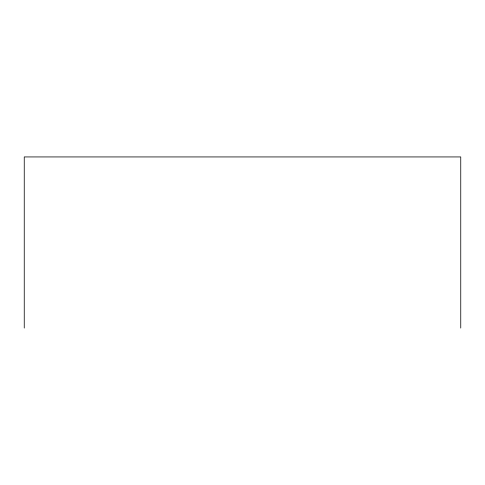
<?xml version="1.0" encoding="UTF-8"?>
<svg xmlns="http://www.w3.org/2000/svg" width="485" height="485" viewBox="0 0 485 485"><rect width="100%" height="100%" fill="white"/><g stroke="black" fill="none" stroke-linecap="round" stroke-linejoin="round"><path stroke-width="0.73" d="M460.75 328.066L460.75 156.934L24.25 156.934L24.25 328.066"/></g></svg>
